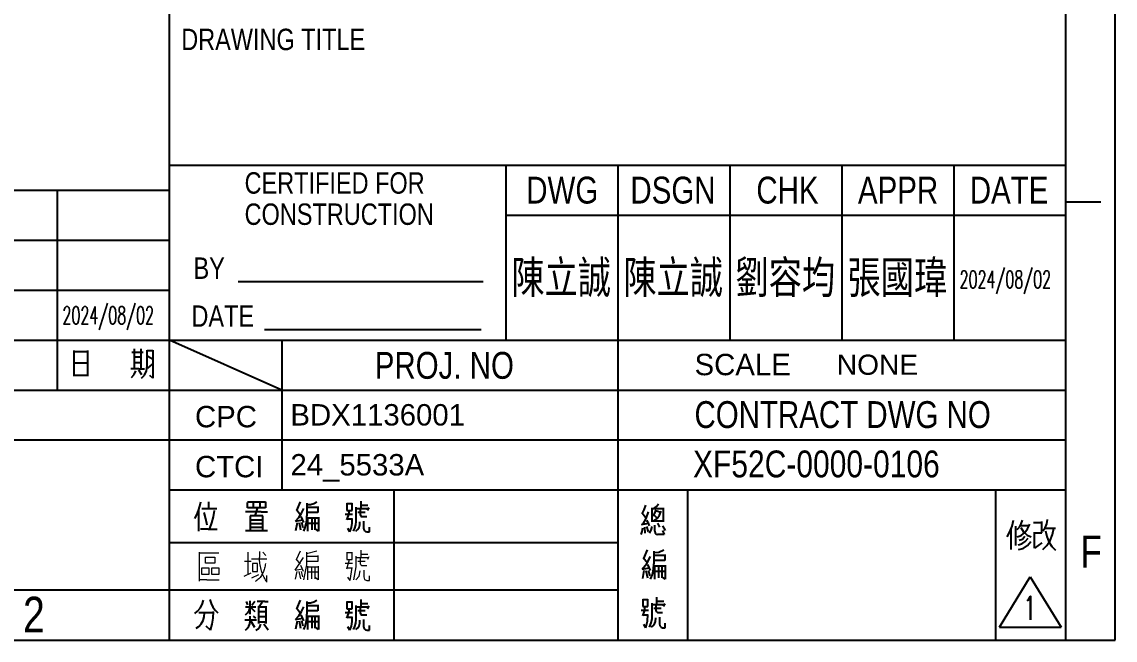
# Model space of a CAD drawing. Extents: x -14231 to 413940, y -171733 to 124993.
# Drawn here: x 656.9 to 817.6, y -12.1 to 78.8 of the extents above; entities that cross this region are included whole.
import ezdxf

# ---------------------------------------------------------------- set-up
doc = ezdxf.new("R2010")
doc.units = 0
doc.header["$LTSCALE"] = 8
doc.layers.get('0').update_dxf_attribs({"color": 1, "linetype": 'CONTINUOUS'})
doc.layers.add('BOR', color=1, linetype='CONTINUOUS')
doc.layers.add('frame', color=7, linetype='CONTINUOUS')
doc.styles.add('CTCIL_A1_DWG$0$ARIAL', font='Arial')
doc.styles.add('RAMANS', font='romans.shx', dxfattribs={"bigfont": 'chineset.shx'})

# ---------------------------------------------------------------- blocks, each defined once
blk = doc.blocks.new('CTCIL_A1_DWG')
at = {"linetype": 'Continuous', "lineweight": 25}
for p, q in [((840, 1), (840, 593)), ((832.65, 1), (832.65, 585.5)), ((699.09, 1), (699.09, 176.62)), ((699.09, 38.25), (699.09, 90.32)), ((699.09, 71.73), (832.65, 71.73)), ((749.18, 71.73), (749.18, 45.69)), ((765.87, 71.73), (765.87, 45.69)), ((782.57, 71.73), (782.57, 45.69)), ((799.26, 71.73), (799.26, 45.69)), ((815.96, 71.73), (815.96, 45.69)), ((540.49, 68.01), (699.09, 68.01)), ((682.4, 38.25), (682.4, 68.01)), ((837.87, 66.21), (832.65, 66.21)), ((749.18, 64.29), (832.65, 64.29)), ((540.49, 60.57), (699.09, 60.57)), ((709.31, 54.39), (745.81, 54.39)), ((540.49, 53.13), (699.09, 53.13)), ((713.25, 47.25), (745.5, 47.25)), ((540.49, 45.69), (699.09, 45.69)), ((699.09, 45.69), (832.65, 45.69)), ((715.79, 38.25), (699.09, 45.69)), ((715.79, 45.69), (715.79, 23.38)), ((765.87, 45.69), (765.87, 1)), ((684.84, 42.61), (684.84, 44.11)), ((684.84, 44), (686.01, 44)), ((686.01, 44), (686.87, 44)), ((686.87, 44.11), (686.87, 42.61)), ((693.87, 42.91), (693.87, 44.4)), ((694.81, 44.4), (694.81, 42.91)), ((695.75, 42.71), (695.75, 44.2)), ((695.75, 44.11), (696.61, 44.11)), ((696.61, 44.2), (696.61, 43.01)), ((684.84, 41.11), (684.84, 42.61)), ((686.87, 42.61), (686.87, 41.11)), ((693.48, 43.9), (694.66, 43.9)), ((693.87, 43.21), (694.81, 43.21)), ((693.87, 41.41), (693.87, 42.91)), ((694.66, 43.9), (695.12, 43.9)), ((694.81, 42.91), (694.81, 41.41)), ((695.75, 41.81), (695.75, 42.71)), ((695.83, 43.31), (696.53, 42.91)), ((696.61, 43.01), (696.61, 41.52)), ((684.84, 42.31), (686.01, 42.31)), ((684.84, 40.32), (684.84, 41.11)), ((686.01, 42.31), (686.87, 42.31)), ((686.87, 41.11), (686.87, 40.32)), ((694.5, 41.41), (693.33, 41.41)), ((693.79, 40.54), (694.03, 41.11)), ((694.81, 42.31), (693.95, 42.31)), ((694.5, 41.41), (695.36, 41.41)), ((694.97, 40.52), (694.5, 41.22)), ((695.35, 40.46), (695.65, 41.09)), ((695.65, 41.09), (695.75, 41.81)), ((695.83, 41.52), (696.53, 42.11)), ((696.61, 41.52), (696.61, 40.02)), ((686.01, 40.42), (684.84, 40.42)), ((686.87, 40.42), (686.01, 40.42)), ((693.4, 40.12), (693.79, 40.54)), ((694.89, 40.02), (695.35, 40.46)), ((696.61, 40.02), (696.14, 40.42)), ((540.49, 38.25), (699.09, 38.25)), ((699.09, 38.25), (832.65, 38.25)), ((540.49, 30.82), (699.09, 30.82)), ((699.09, 30.82), (832.65, 30.82)), ((699.09, 23.38), (832.65, 23.38)), ((732.48, 23.38), (732.48, 1)), ((776.31, 1), (776.31, 23.38)), ((822.22, 1), (822.22, 23.38)), ((703.61, 20.93), (703.75, 21.6)), ((704.93, 20.6), (704.93, 21.6)), ((710.71, 21.6), (711.03, 21.6)), ((710.71, 20.71), (710.71, 21.5)), ((711.03, 21.6), (712.2, 21.6)), ((711.57, 20.71), (711.57, 21.6)), ((712.2, 21.6), (713.37, 21.6)), ((712.51, 21.5), (712.51, 20.71)), ((713.37, 21.6), (713.37, 20.71)), ((718.06, 20.31), (718.61, 21.6)), ((719.55, 21.4), (719.55, 19.91)), ((719.55, 21.2), (720.06, 21.21)), ((720.06, 21.21), (720.57, 21.34)), ((720.57, 21.34), (721.04, 21.6)), ((725.49, 21.4), (725.49, 20.31)), ((726.28, 21.3), (725.49, 21.3)), ((726.28, 20.31), (726.28, 21.4)), ((727.61, 20.6), (727.61, 21.7)), ((771.63, 20.88), (771.93, 21.3)), ((702.82, 19.11), (703.14, 19.67)), ((703.14, 19.67), (703.41, 20.28)), ((703.41, 20.28), (703.61, 20.93)), ((703.44, 18.91), (703.44, 20.41)), ((703.91, 20.6), (705.08, 20.6)), ((704.49, 19.08), (704.22, 20.01)), ((705.08, 20.6), (706.1, 20.6)), ((705.63, 19.38), (705.79, 20.31)), ((711.57, 20.11), (710.4, 20.11)), ((711.89, 20.71), (710.71, 20.71)), ((712.75, 20.11), (711.57, 20.11)), ((712.12, 20.6), (711.81, 19.51)), ((713.06, 20.71), (711.89, 20.71)), ((712.75, 20.11), (713.69, 20.11)), ((713.37, 20.71), (713.06, 20.71)), ((718.61, 19.61), (717.99, 20.41)), ((718.32, 19.26), (718.74, 19.9)), ((718.74, 19.9), (719.08, 20.6)), ((719.55, 20.8), (720.72, 20.8)), ((720.72, 20.01), (719.55, 20.01)), ((719.55, 19.91), (719.55, 19.51)), ((720.72, 20.8), (721.19, 20.8)), ((721.19, 20.01), (720.72, 20.01)), ((721.19, 20.9), (721.19, 20.01)), ((726.35, 19.71), (725.26, 19.71)), ((725.49, 20.31), (726.28, 20.31)), ((725.49, 18.91), (725.75, 19.58)), ((725.75, 19.58), (725.88, 20.31)), ((726.9, 19.31), (726.9, 20.8)), ((726.9, 20.6), (728.08, 20.6)), ((728.23, 20.01), (727.14, 20.01)), ((727.53, 19.61), (727.53, 20.51)), ((727.53, 19.61), (727.57, 19.47)), ((727.61, 21.1), (728.62, 21.1)), ((728.08, 20.6), (728.7, 20.6)), ((728.78, 20.71), (728.54, 20.31)), ((769.51, 19.81), (769.83, 20.42)), ((770.13, 19.11), (769.51, 19.91)), ((769.83, 20.42), (770.06, 21.1)), ((770.11, 19.09), (770.45, 20.11)), ((771, 19.21), (771, 20.7)), ((771, 20.6), (772.17, 20.6)), ((771.07, 19.51), (771.41, 19.9)), ((771.23, 20.6), (771.63, 20.88)), ((771.31, 19.61), (771.78, 19.11)), ((771.41, 19.9), (771.62, 20.4)), ((772.25, 20), (771.7, 20.2)), ((771.76, 19.13), (772.11, 19.61)), ((772.11, 19.61), (772.33, 20.2)), ((772.17, 20.6), (772.64, 20.6)), ((772.64, 20.7), (772.64, 19.21)), ((703.44, 17.42), (703.44, 18.91)), ((704.69, 18.11), (704.49, 19.08)), ((705.08, 17.62), (705.4, 18.48)), ((705.4, 18.48), (705.63, 19.38)), ((712.28, 19.51), (711.1, 19.51)), ((711.1, 19.51), (711.1, 18.71)), ((711.1, 18.91), (712.28, 18.91)), ((711.1, 18.71), (711.1, 17.22)), ((712.28, 18.31), (711.1, 18.31)), ((712.98, 19.51), (712.28, 19.51)), ((712.28, 18.91), (712.98, 18.91)), ((712.98, 18.31), (712.28, 18.31)), ((712.98, 18.01), (712.98, 19.51)), ((712.98, 17.32), (712.98, 18.01)), ((717.83, 18.71), (718.32, 19.26)), ((717.83, 18.71), (718.93, 18.91)), ((717.91, 17.32), (718.14, 18.51)), ((718.38, 18.51), (718.61, 17.42)), ((719.08, 18.51), (718.69, 19.41)), ((719, 17.72), (718.77, 18.51)), ((719.3, 17.75), (719.46, 18.32)), ((719.46, 18.32), (719.54, 18.91)), ((719.54, 18.91), (719.55, 19.51)), ((719.71, 17.82), (719.71, 19.31)), ((719.71, 19.21), (720.88, 19.21)), ((719.71, 18.41), (720.88, 18.41)), ((720.26, 19.21), (720.26, 17.72)), ((720.8, 17.72), (720.8, 19.21)), ((720.88, 19.21), (721.27, 19.21)), ((720.88, 18.41), (721.27, 18.41)), ((721.27, 19.31), (721.27, 18.71)), ((721.27, 18.71), (721.27, 17.22)), ((726.28, 19.01), (725.57, 19.01)), ((726.17, 17.75), (726.28, 18.43)), ((726.28, 18.43), (726.28, 19.11)), ((726.71, 17.67), (726.85, 18.17)), ((726.85, 18.17), (726.91, 18.69)), ((726.9, 19.21), (726.9, 19.31)), ((726.91, 18.69), (726.9, 19.21)), ((727.32, 17.78), (727.44, 18.18)), ((727.44, 18.18), (727.45, 18.61)), ((727.57, 19.47), (727.68, 19.41)), ((727.68, 19.41), (728.47, 19.41)), ((728, 18.71), (728, 17.72)), ((769.43, 18.21), (770.53, 18.41)), ((769.59, 18.21), (770.11, 19.09)), ((770.45, 18.44), (770.21, 18.81)), ((770.61, 18.01), (770.45, 18.44)), ((771, 18.61), (771, 19.21)), ((772.17, 18.71), (771, 18.71)), ((771.31, 18.81), (771.76, 19.13)), ((771.39, 17.22), (771.39, 18.11)), ((771.78, 18.41), (772.09, 17.81)), ((772.64, 18.71), (772.17, 18.71)), ((772.56, 18.01), (772.95, 17.32)), ((772.64, 19.21), (772.64, 18.61)), ((824.33, 17.13), (824.64, 17.97)), ((824.64, 17.97), (824.84, 18.86)), ((825.16, 17.96), (825.16, 16.47)), ((825.75, 17.83), (826.01, 18.31)), ((825.86, 18.06), (827.03, 18.06)), ((826.01, 18.31), (826.17, 18.86)), ((826.95, 17.58), (827.27, 18.26)), ((827.03, 18.06), (827.19, 18.06)), ((828.99, 18.46), (827.82, 18.46)), ((829.07, 18.46), (828.99, 18.46)), ((829.07, 17.17), (829.07, 18.66)), ((829.57, 17.74), (829.82, 18.32)), ((829.82, 18.32), (829.93, 18.96)), ((703.44, 17.22), (703.44, 17.42)), ((704.85, 17.52), (703.67, 17.52)), ((704.85, 17.52), (706.02, 17.52)), ((706.02, 17.52), (706.18, 17.52)), ((710.4, 17.32), (711.57, 17.32)), ((711.1, 17.82), (712.28, 17.82)), ((711.57, 17.32), (712.75, 17.32)), ((712.28, 17.82), (712.98, 17.82)), ((712.75, 17.32), (713.69, 17.32)), ((719.08, 17.22), (719.3, 17.75)), ((719.71, 17.22), (719.71, 17.82)), ((720.26, 17.72), (720.26, 17.42)), ((720.8, 17.42), (720.8, 17.72)), ((721.27, 17.22), (720.88, 17.52)), ((725.96, 17.12), (725.65, 17.62)), ((725.96, 17.12), (726.17, 17.75)), ((726.51, 17.22), (726.71, 17.67)), ((726.82, 17.22), (727.11, 17.45)), ((727.11, 17.45), (727.32, 17.78)), ((728, 17.72), (728.03, 17.49)), ((728.03, 17.49), (728.13, 17.3)), ((728.13, 17.3), (728.29, 17.17)), ((728.29, 17.17), (728.47, 17.12)), ((728.47, 17.12), (728.86, 17.12)), ((728.86, 17.12), (728.86, 17.82)), ((769.35, 16.72), (769.53, 17.2)), ((769.53, 17.2), (769.59, 17.71)), ((769.98, 16.92), (769.9, 17.81)), ((770.45, 17.12), (770.21, 17.91)), ((770.61, 16.92), (770.87, 17.37)), ((770.87, 17.37), (771, 17.91)), ((771.39, 17.22), (771.44, 16.97)), ((771.44, 16.97), (771.58, 16.79)), ((771.58, 16.79), (771.78, 16.72)), ((772.79, 16.72), (771.78, 16.72)), ((772.56, 17.32), (772.79, 16.72)), ((823.91, 16.37), (824.33, 17.13)), ((824.53, 16.17), (824.53, 17.66)), ((825.16, 16.47), (825.16, 15.07)), ((825.39, 17.46), (825.75, 17.83)), ((825.39, 16.37), (825.98, 16.6)), ((825.94, 17.76), (826.35, 17.12)), ((825.98, 16.6), (826.52, 17.02)), ((826.18, 16.05), (826.56, 16.47)), ((826.35, 17.12), (826.89, 16.65)), ((826.52, 17.02), (826.95, 17.58)), ((826.89, 16.65), (827.5, 16.37)), ((827.97, 15.57), (827.97, 17.07)), ((827.97, 16.97), (829.07, 16.97)), ((829.07, 16.97), (829.07, 17.17)), ((829.22, 17.26), (829.57, 17.74)), ((829.61, 17.66), (830.79, 17.66)), ((829.61, 17.26), (829.8, 16.41)), ((829.8, 16.41), (830.12, 15.63)), ((830.32, 15.84), (830.67, 16.71)), ((830.67, 16.71), (830.87, 17.66)), ((830.79, 17.66), (831.1, 17.66)), ((699.09, 15.52), (765.88, 15.52)), ((824.53, 14.68), (824.53, 16.17)), ((824.53, 14.48), (824.53, 14.68)), ((825.55, 15.17), (826.11, 15.34)), ((825.7, 15.87), (826.18, 16.05)), ((826.11, 15.34), (826.61, 15.68)), ((826.3, 14.66), (826.92, 15.07)), ((826.61, 15.68), (827.03, 16.17)), ((826.92, 15.07), (827.42, 15.67)), ((827.97, 14.68), (827.97, 15.57)), ((829.07, 15.47), (827.97, 14.68)), ((829.22, 14.48), (829.83, 15.08)), ((829.83, 15.08), (830.32, 15.84)), ((830.12, 15.63), (830.56, 14.94)), ((830.56, 14.94), (831.1, 14.38)), ((770.29, 12.47), (769.67, 13.26)), ((769.74, 13.16), (770.29, 14.46)), ((770.22, 12.43), (770.76, 13.46)), ((771.23, 14.26), (771.23, 12.77)), ((771.23, 14.06), (772, 14.12)), ((771.23, 13.66), (772.4, 13.66)), ((772, 14.12), (772.72, 14.46)), ((772.4, 13.66), (772.87, 13.66)), ((772.87, 13.76), (772.87, 12.86)), ((825.62, 14.48), (826.3, 14.66)), ((769.51, 11.57), (770.22, 12.43)), ((769.51, 11.57), (770.61, 11.77)), ((770.76, 11.37), (770.37, 12.27)), ((771.04, 10.79), (771.2, 11.57)), ((771.2, 11.57), (771.23, 12.37)), ((772.4, 12.86), (771.23, 12.86)), ((771.23, 12.77), (771.23, 12.37)), ((771.39, 10.67), (771.39, 12.17)), ((771.39, 12.07), (772.56, 12.07)), ((771.93, 12.07), (771.93, 10.57)), ((772.87, 12.86), (772.4, 12.86)), ((772.48, 10.57), (772.48, 12.07)), ((772.56, 12.07), (772.95, 12.07)), ((772.95, 12.17), (772.95, 11.57)), ((772.95, 11.57), (772.95, 10.08)), ((769.59, 10.17), (769.82, 11.37)), ((770.06, 11.37), (770.29, 10.28)), ((770.68, 10.57), (770.45, 11.37)), ((770.76, 10.08), (771.04, 10.79)), ((771.39, 11.27), (772.56, 11.27)), ((771.39, 10.08), (771.39, 10.67)), ((771.93, 10.57), (771.93, 10.28)), ((772.48, 10.28), (772.48, 10.57)), ((772.56, 11.27), (772.95, 11.27)), ((772.95, 10.08), (772.56, 10.37)), ((822.76, 2.91), (827.35, 10.42)), ((827.35, 10.42), (831.94, 2.91)), ((8.35, 8.5), (699.09, 8.5)), ((699.09, 8.5), (765.87, 8.5)), ((703.94, 6.32), (704.14, 6.94)), ((705.08, 7.04), (705.27, 6.46)), ((710.48, 6.74), (710.71, 6.25)), ((711.1, 5.35), (711.1, 6.84)), ((711.81, 6.74), (711.34, 6.15)), ((713.29, 6.74), (712.12, 6.74)), ((712.36, 5.95), (712.9, 6.64)), ((713.29, 6.74), (713.76, 6.74)), ((718.06, 5.65), (718.61, 6.94)), ((719.55, 6.74), (719.55, 5.25)), ((719.55, 6.54), (720.06, 6.55)), ((720.06, 6.55), (720.57, 6.69)), ((720.57, 6.69), (721.04, 6.94)), ((725.49, 6.74), (725.49, 5.65)), ((726.28, 6.64), (725.49, 6.64)), ((726.28, 5.65), (726.28, 6.74)), ((727.61, 5.95), (727.61, 7.04)), ((769.59, 7.12), (769.59, 6.02)), ((770.37, 7.02), (769.59, 7.02)), ((770.37, 6.02), (770.37, 7.12)), ((771, 5.03), (771, 6.52)), ((771.7, 6.32), (771.7, 7.42)), ((771.7, 6.82), (772.72, 6.82)), ((702.82, 4.95), (703.26, 5.3)), ((703.26, 5.3), (703.65, 5.77)), ((704.61, 5.05), (703.44, 5.05)), ((703.65, 5.77), (703.94, 6.32)), ((704.23, 4.47), (704.3, 5.05)), ((705.55, 5.05), (704.61, 5.05)), ((705.27, 6.46), (705.53, 5.92)), ((705.53, 5.92), (705.87, 5.44)), ((705.59, 4.29), (705.63, 5.25)), ((705.87, 5.44), (706.26, 5.05)), ((710.4, 5.95), (711.57, 5.95)), ((710.4, 4.75), (710.69, 5.06)), ((710.69, 5.06), (710.93, 5.43)), ((710.93, 5.43), (711.1, 5.85)), ((711.1, 4.85), (711.1, 5.35)), ((711.18, 5.85), (711.81, 5.25)), ((711.57, 5.95), (711.96, 5.95)), ((712.36, 4.55), (712.36, 6.05)), ((712.36, 5.95), (713.45, 5.95)), ((712.36, 5.25), (713.45, 5.25)), ((713.45, 6.05), (713.45, 4.55)), ((718.61, 4.95), (717.99, 5.75)), ((718.32, 4.6), (718.74, 5.24)), ((718.74, 5.24), (719.08, 5.95)), ((719.55, 6.15), (720.72, 6.15)), ((720.72, 5.35), (719.55, 5.35)), ((719.55, 5.25), (719.55, 4.85)), ((720.72, 6.15), (721.19, 6.15)), ((721.19, 5.35), (720.72, 5.35)), ((721.19, 6.25), (721.19, 5.35)), ((726.35, 5.05), (725.26, 5.05)), ((725.49, 5.65), (726.28, 5.65)), ((725.49, 4.25), (725.75, 4.92)), ((725.75, 4.92), (725.88, 5.65)), ((726.9, 4.65), (726.9, 6.15)), ((726.9, 5.95), (728.08, 5.95)), ((728.23, 5.35), (727.14, 5.35)), ((727.53, 4.95), (727.53, 5.85)), ((727.53, 4.95), (727.57, 4.81)), ((727.61, 6.44), (728.62, 6.44)), ((728.08, 5.95), (728.7, 5.95)), ((728.78, 6.05), (728.54, 5.65)), ((770.45, 5.43), (769.35, 5.43)), ((769.59, 6.02), (770.37, 6.02)), ((769.59, 4.63), (769.84, 5.3)), ((769.84, 5.3), (769.98, 6.02)), ((770.99, 4.23), (771, 4.93)), ((771, 6.32), (772.17, 6.32)), ((771, 4.93), (771, 5.03)), ((772.33, 5.73), (771.23, 5.73)), ((771.62, 5.33), (771.62, 6.22)), ((771.62, 5.33), (771.67, 5.19)), ((771.67, 5.19), (771.78, 5.13)), ((771.78, 5.13), (772.56, 5.13)), ((772.17, 6.32), (772.79, 6.32)), ((772.87, 6.42), (772.64, 6.02)), ((703.46, 3.04), (703.8, 3.43)), ((703.8, 3.43), (704.07, 3.92)), ((704.07, 3.92), (704.23, 4.47)), ((705.16, 2.46), (705.43, 3.36)), ((705.43, 3.36), (705.59, 4.29)), ((711.49, 3.95), (710.32, 3.95)), ((710.87, 3.07), (711.02, 3.45)), ((711.02, 3.45), (711.1, 3.86)), ((711.1, 3.86), (711.1, 4.55)), ((711.81, 2.86), (711.18, 3.86)), ((712.04, 3.95), (711.49, 3.95)), ((711.96, 4.25), (711.57, 4.55)), ((712.36, 3.46), (712.36, 4.55)), ((713.45, 4.45), (712.36, 4.45)), ((713.45, 3.66), (712.36, 3.66)), ((712.51, 2.97), (712.67, 3.36)), ((713.76, 2.46), (713.14, 3.36)), ((713.45, 4.55), (713.45, 3.46)), ((717.83, 4.05), (718.32, 4.6)), ((717.83, 4.05), (718.93, 4.25)), ((717.91, 2.66), (718.14, 3.86)), ((718.38, 3.86), (718.61, 2.76)), ((719.08, 3.86), (718.69, 4.75)), ((719, 3.06), (718.77, 3.86)), ((719.3, 3.09), (719.46, 3.66)), ((719.46, 3.66), (719.54, 4.25)), ((719.54, 4.25), (719.55, 4.85)), ((719.71, 3.16), (719.71, 4.65)), ((719.71, 4.55), (720.88, 4.55)), ((719.71, 3.76), (720.88, 3.76)), ((720.26, 4.55), (720.26, 3.06)), ((720.8, 3.06), (720.8, 4.55)), ((720.88, 4.55), (721.27, 4.55)), ((720.88, 3.76), (721.27, 3.76)), ((721.27, 4.65), (721.27, 4.05)), ((721.27, 4.05), (721.27, 2.56)), ((726.28, 4.35), (725.57, 4.35)), ((726.17, 3.09), (726.28, 3.77)), ((726.28, 3.77), (726.28, 4.45)), ((726.71, 3.02), (726.85, 3.51)), ((726.85, 3.51), (726.91, 4.03)), ((726.9, 4.55), (726.9, 4.65)), ((726.91, 4.03), (726.9, 4.55)), ((727.32, 3.12), (727.44, 3.53)), ((727.44, 3.53), (727.45, 3.95)), ((727.57, 4.81), (727.68, 4.75)), ((727.68, 4.75), (728.47, 4.75)), ((728, 4.05), (728, 3.06)), ((770.37, 4.73), (769.67, 4.73)), ((770.06, 2.84), (769.74, 3.33)), ((770.06, 2.84), (770.33, 3.8)), ((770.33, 3.8), (770.37, 4.83)), ((770.61, 2.94), (770.86, 3.55)), ((770.86, 3.55), (770.99, 4.23)), ((770.92, 2.94), (771.28, 3.27)), ((771.28, 3.27), (771.5, 3.76)), ((771.5, 3.76), (771.54, 4.33)), ((772.09, 4.43), (772.09, 3.44)), ((772.09, 3.44), (772.15, 3.14)), ((772.95, 2.84), (772.95, 3.53)), ((703.05, 2.76), (703.46, 3.04)), ((705.16, 2.46), (704.54, 3.06)), ((710.4, 2.46), (710.66, 2.73)), ((710.66, 2.73), (710.87, 3.07)), ((711.96, 2.46), (712.27, 2.66)), ((712.27, 2.66), (712.51, 2.97)), ((719.08, 2.56), (719.3, 3.09)), ((719.71, 2.56), (719.71, 3.16)), ((720.26, 3.06), (720.26, 2.76)), ((720.8, 2.76), (720.8, 3.06)), ((721.27, 2.56), (720.88, 2.86)), ((725.96, 2.46), (725.65, 2.96)), ((725.96, 2.46), (726.17, 3.09)), ((726.51, 2.56), (726.71, 3.02)), ((726.82, 2.56), (727.11, 2.79)), ((727.11, 2.79), (727.32, 3.12)), ((728, 3.06), (728.03, 2.83)), ((728.03, 2.83), (728.13, 2.64)), ((728.13, 2.64), (728.29, 2.51)), ((728.29, 2.51), (728.47, 2.46)), ((728.47, 2.46), (728.86, 2.46)), ((728.86, 2.46), (728.86, 3.16)), ((772.15, 3.14), (772.33, 2.92)), ((772.33, 2.92), (772.56, 2.84)), ((772.56, 2.84), (772.95, 2.84)), ((822.76, 2.91), (831.94, 2.91)), ((0, 1), (840, 1))]:
    blk.add_line(p, q, dxfattribs=at)
at = {"ltscale": 0.3}
for p, q in [((749.18, 71.73), (749.18, 64.29)), ((715.79, 45.69), (765.87, 45.69)), ((715.79, 45.69), (715.79, 38.25)), ((765.87, 45.69), (765.87, 38.25))]:
    blk.add_line(p, q, dxfattribs=at)
at = {"layer": 'frame', "lineweight": 0}
for points in [[(703.53, 9.79), (703.53, 11.17), (703.53, 12.65), (703.53, 14.12)], [(703.53, 14.02), (704.64, 14.02), (705.74, 14.02), (706.41, 14.02)], [(710.79, 11.13), (710.79, 12.6), (710.79, 14.08)], [(711.3, 13.1), (712.41, 13.1), (713.51, 13.1), (713.59, 13.1)], [(712.48, 14.18), (712.48, 13.29)], [(713.59, 9.65), (713.48, 9.82), (713.37, 9.99), (713.27, 10.17), (713.17, 10.35), (713.08, 10.54), (712.99, 10.73), (712.91, 10.93), (712.84, 11.13), (712.78, 11.33), (712.72, 11.54), (712.66, 11.76), (712.62, 11.97), (712.58, 12.19), (712.54, 12.41), (712.52, 12.63), (712.5, 12.85), (712.49, 13.07), (712.48, 13.29)], [(713.44, 13.59), (713, 14.08)], [(717.78, 11.44), (719.04, 13.31)], [(718.57, 12.33), (717.93, 13.11)], [(718.01, 13.01), (718.57, 14.29)], [(719.5, 14.09), (719.5, 12.61), (719.5, 12.22), (719.04, 9.96)], [(719.5, 13.9), (721.01, 14.29)], [(719.5, 13.5), (720.7, 13.5), (721.16, 13.5)], [(721.16, 13.61), (721.16, 12.72)], [(725.49, 14.09), (725.49, 13.01), (726.28, 13.01)], [(726.28, 14), (725.49, 14)], [(726.28, 13.01), (726.28, 14.09)], [(726.91, 12.03), (726.91, 13.5)], [(726.91, 13.31), (728.09, 13.31), (728.72, 13.31)], [(727.54, 12.33), (727.54, 13.22)], [(727.62, 13.31), (727.62, 14.39)], [(727.62, 13.81), (728.64, 13.81)], [(728.8, 13.41), (728.57, 13.01)], [(711.23, 12.7), (710.27, 12.7)], [(713.36, 12.41), (713.34, 12.23), (713.32, 12.05), (713.28, 11.87), (713.24, 11.7), (713.19, 11.53), (713.13, 11.37), (713.07, 11.21), (713, 11.05), (712.93, 10.9), (712.84, 10.75), (712.76, 10.61), (712.67, 10.48), (712.57, 10.35), (712.47, 10.23), (712.36, 10.12), (712.25, 10.02), (712.13, 9.92), (712.01, 9.83), (711.89, 9.75)], [(717.78, 11.44), (718.88, 11.63)], [(719.04, 11.24), (718.65, 12.13)], [(721.16, 12.72), (720.7, 12.72), (719.5, 12.72)], [(719.67, 9.96), (719.67, 10.56), (719.67, 12.03)], [(719.67, 11.93), (720.85, 11.93), (721.24, 11.93)], [(720.22, 11.93), (720.22, 10.45), (720.22, 10.15)], [(720.76, 10.15), (720.76, 10.45), (720.76, 11.93)], [(721.24, 12.03), (721.24, 11.44), (721.24, 9.96), (720.85, 10.26)], [(726.36, 12.42), (725.26, 12.42)], [(725.49, 11.63), (725.88, 13.01)], [(726.28, 11.74), (725.57, 11.74)], [(725.97, 9.86), (726.28, 11.83)], [(726.52, 9.96), (726.91, 11.93), (726.91, 12.03)], [(728.24, 12.72), (727.14, 12.72)], [(727.54, 12.33), (727.58, 12.19), (727.7, 12.13), (728.48, 12.13)], [(728.01, 11.44), (728.01, 10.45), (728.15, 10.04), (728.48, 9.86), (728.88, 9.86), (728.88, 10.56)], [(704.64, 9.99), (703.53, 9.99)], [(704.64, 9.99), (705.74, 9.99), (706.48, 9.99)], [(710.19, 10.53), (711.23, 11.03)], [(710.79, 10.73), (710.79, 11.13)], [(712.33, 10.73), (711.3, 10.24)], [(713.59, 9.65), (713.59, 10.63)], [(717.85, 10.06), (718.09, 11.24)], [(718.33, 11.24), (718.57, 10.15)], [(718.96, 10.45), (718.72, 11.24)], [(719.67, 11.15), (720.85, 11.15), (721.24, 11.15)], [(725.97, 9.86), (725.65, 10.36)], [(726.83, 9.96), (727.33, 10.52), (727.46, 11.34)]]:
    blk.add_lwpolyline(points, dxfattribs=at)
for points in [[(705.82, 13.34), (705.82, 12.45), (705.52, 12.45), (704.41, 12.45), (704.41, 13.34), (704.71, 13.34), (705.82, 13.34)], [(704.93, 11.76), (704.93, 10.77), (703.9, 10.77), (703.9, 11.76), (704.93, 11.76)], [(705.38, 11.76), (706.41, 11.76), (706.41, 10.77), (705.38, 10.77), (705.38, 11.76)], [(711.45, 11.22), (712.19, 11.22), (712.19, 12.41), (711.45, 12.41), (711.45, 11.22)]]:
    blk.add_lwpolyline(points, close=True, dxfattribs=at)
at = {"linetype": 'Continuous', "lineweight": 0, "style": 'CTCIL_A1_DWG$0$ARIAL'}
for s, height, width, p in [('DRAWING TITLE', 3.1878, 0.786, (700.82, 88.87)), ('CERTIFIED FOR', 3.1878, 0.786, (710.26, 67.49)), ('DWG', 4, 0.786, (752.24, 66.02)), ('DSGN', 4, 0.786, (767.76, 66.02)), ('CHK', 4, 0.786, (786.53, 66.02)), ('APPR', 4, 0.786, (801.67, 66.02)), ('DATE', 4, 0.786, (818.34, 66.02)), ('CONSTRUCTION', 3.1878, 0.786, (710.26, 62.84)), ('BY', 3.188, 0.786, (702.65, 54.8)), ('DATE', 3.188, 0.786, (702.34, 47.66)), ('PROJ. NO', 4, 0.786, (729.66, 39.92)), ('SCALE              ', 3.1878, 0.982, (777.32, 40.45)), ('CPC', 3.188, 0.982, (702.87, 32.69)), ('BDX1136001', 3.188, 0.982, (717.09, 32.96)), ('CONTRACT DWG NO', 4, 0.786, (777.31, 32.59)), ('CTCI', 3.188, 0.982, (702.87, 25.25)), ('24_5533A', 3.188, 0.982, (717.09, 25.52)), ('F', 4.78, 0.786, (834.82, 11.8)), ('2', 5.31, 0.786, (677.24, 2.15))]:
    blk.add_text(s, height=height, dxfattribs=dict(at, width=width)).set_placement(p)

msp = doc.modelspace()

# ---------------------------------------------------------------- block references
at = {"layer": 'BOR', "linetype": 'Continuous', "xscale": 0.9864072873835638, "yscale": 0.9864072873835638, "zscale": 0.9864072873835638}
msp.add_blockref('CTCIL_A1_DWG', (-10.9373, -13.0428), dxfattribs=at)

# ---------------------------------------------------------------- texts
at = {"layer": 'BOR', "color": 2, "style": 'RAMANS'}
for s, height, width, p in [('陳立誠', 5.42524, 0.9, (728.8964, 38.349)), ('陳立誠', 5.42524, 0.9, (745.3643, 38.349)), ('劉容均', 5.42524, 0.9, (761.8321, 38.349)), ('張國瑋', 5.42524, 0.9, (778.3, 38.349)), ('2024/08/02', 2.56466, 0.6, (794.7802, 39.6519)), ('2024/08/02', 2.56466, 0.6, (662.8975, 34.3746)), ('1', 3.4524, 0.7, (804.0688, -9.081))]:
    msp.add_text(s, height=height, dxfattribs=dict(at, width=width)).set_placement(p)
at = {"layer": 'BOR', "color": 2, "linetype": 'Continuous', "lineweight": 0, "style": 'CTCIL_A1_DWG$0$ARIAL'}
msp.add_text('NONE', height=2.95922, dxfattribs=at).set_placement((776.7311, 26.9227))
at = {"layer": 'BOR', "color": 2, "linetype": 'Continuous', "lineweight": 0, "style": 'CTCIL_A1_DWG$0$ARIAL', "width": 0.8}
msp.add_text('XF52C-0000-0106', height=3.945629, dxfattribs=at).set_placement((755.5869, 11.8533))

doc.saveas('drawing.dxf')
